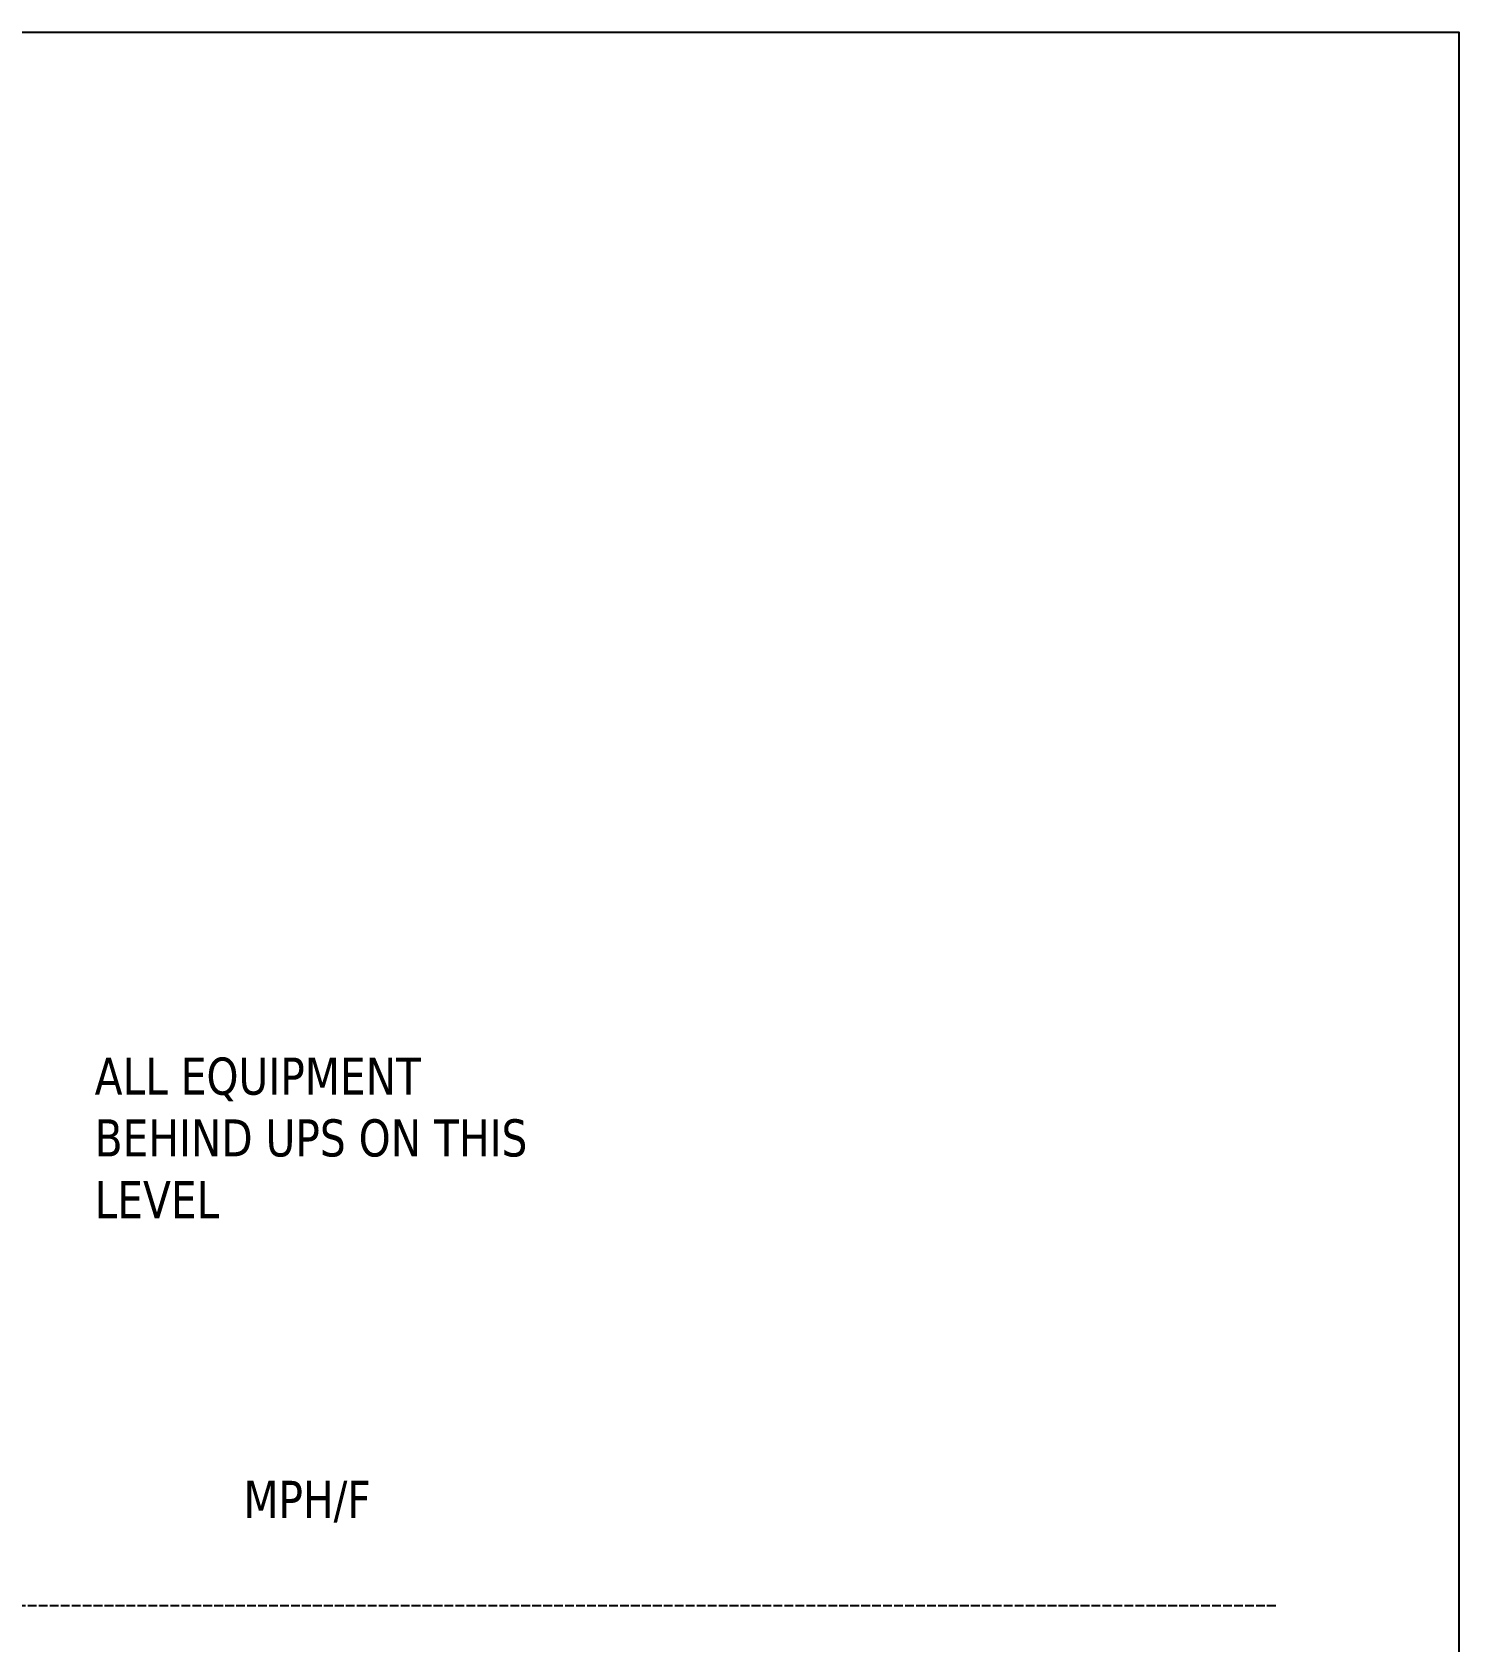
# Model space of a CAD drawing. Header units: millimetres. Extents: x 430 to 9320, y -2045 to 5442.
# Drawn here: x 3106 to 4082, y 2005 to 3106 of the extents above; entities that cross this region are included whole.
import ezdxf

# ---------------------------------------------------------------- set-up
doc = ezdxf.new("R2010")
doc.units = ezdxf.units.MM
doc.linetypes.add('ACAD_ISO02W100', pattern=[15, 12, -3])
doc.layers.add('def', color=7, linetype='Continuous', plot=False)
doc.styles.get("Standard").update_dxf_attribs({"font": 'Arial.ttf'})

msp = doc.modelspace()

# ---------------------------------------------------------------- linework, layer by layer
at = {"color": 5, "linetype": 'ACAD_ISO02W100', "ltscale": 0.5}
msp.add_line((1242.9, 2029.7), (3956.9, 2029.7), dxfattribs=at)
at = {"layer": 'def', "transparency": 33554687}
msp.add_lwpolyline([(430.1, 3105.9), (4081.6, 3105.9), (4081.6, 708.7), (430.1, 708.7)], close=True, dxfattribs=at)

# ---------------------------------------------------------------- texts
at = {"transparency": 33554687, "insert": (3148.6, 2404.6), "char_height": 25.359, "attachment_point": 1}
msp.add_mtext_dynamic_manual_height_columns('{\\fVerdana|b0|i0|c0|p0;\\W0.8;ALL EQUIPMENT BEHIND UPS ON THIS LEVEL}', width=319.873, gutter_width=126.8, heights=[0], dxfattribs=at)
at = {"insert": (3250.3, 2115.1), "char_height": 25.359, "attachment_point": 1}
msp.add_mtext_dynamic_manual_height_columns('{\\fVerdana|b0|i0|c0|p0;\\W0.8;MPH/F}', width=209.297, gutter_width=126.8, heights=[0], dxfattribs=at)

doc.saveas('drawing.dxf')
